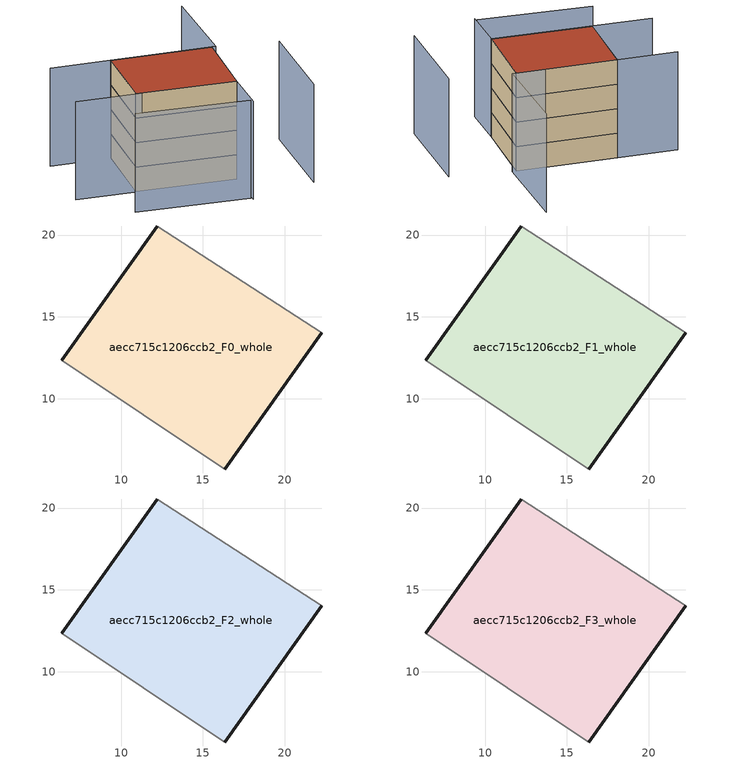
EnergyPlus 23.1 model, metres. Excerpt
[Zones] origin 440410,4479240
aecc715c1206ccb2_F0_whole
 floor ground (EU_floor_Construction): 16.34,5.71 22.24,14.04 12.21,20.55 6.39,12.37 z0
 wall outside (EU_wall_Construction): 22.24,14.04 16.34,5.71 / 6.39,12.37 12.21,20.55 z0:3
 wall adiabatic (EU_wall_Construction): 12.21,20.55 22.24,14.04 / 16.34,5.71 6.39,12.37 z0:3
aecc715c1206ccb2_F1_whole
 floor to aecc715c1206ccb2_F0_whole (EU_floor_Construction): 16.34,5.71 22.24,14.04 12.21,20.55 6.38,12.37 z3
 wall outside (EU_wall_Construction): 22.24,14.04 16.34,5.71 / 6.39,12.37 12.21,20.55 z3:6
 wall adiabatic (EU_wall_Construction): 12.21,20.55 22.24,14.04 / 16.34,5.71 6.39,12.37 z3:6
aecc715c1206ccb2_F2_whole
 floor to aecc715c1206ccb2_F1_whole (EU_floor_Construction): 16.34,5.71 22.24,14.04 12.21,20.55 6.38,12.37 z6
 wall outside (EU_wall_Construction): 22.24,14.04 16.34,5.71 / 6.39,12.37 12.21,20.55 z6:9
 wall adiabatic (EU_wall_Construction): 12.21,20.55 22.24,14.04 / 16.34,5.71 6.39,12.37 z6:9
aecc715c1206ccb2_F3_whole
 floor to aecc715c1206ccb2_F2_whole (EU_floor_Construction): 16.34,5.71 22.24,14.04 12.21,20.55 6.38,12.37 z9
 wall outside (EU_wall_Construction): 22.24,14.04 16.34,5.71 / 6.39,12.37 12.21,20.55 z9:12
 wall adiabatic (EU_wall_Construction): 12.21,20.55 22.24,14.04 / 16.34,5.71 6.39,12.37 z9:12
 roof outside (EU_roof_Construction): 22.24,14.04 16.34,5.71 6.39,12.37 12.21,20.55 z12
shading: 1.91,8.81 13.09,1.1 / 21.07,-1.57 28.26,9.1 / 0.48,16.3 16.36,5.72 / 16.36,5.72 13.05,0.76 / 29.24,23.95 22.66,13.78 / 22.66,13.78 6.17,24.46 z0:12
[Building]
EU S2 Campaign: North Axis=0; Terrain=City; Solar Distribution=FullExterior
[Site:Location]
Madrid: Latitude=40.5; Longitude=-3.5; Time Zone=1; Elevation=609
[SizingPeriod:WeatherFileDays]
AnnualSizingPeriod: Begin Month=1; Begin Day of Month=1; End Month=12; End Day of Month=31; Day of Week for Start Day=Monday; Use Weather File Daylight Saving Period=No; Use Weather File Rain and Snow Indicators=No
[MATERIAL]
EU_InternalMass_Material: Roughness=MediumRough; Thickness=0.1; Conductivity=1; Density=1800; Specific Heat=900; Thermal Absorptance=0.9; Solar Absorptance=0.7; Visible Absorptance=0.7
[MATERIAL:NOMASS] Roughness=MediumRough; Thermal Absorptance=0.9; Solar Absorptance=0.7; Visible Absorptance=0.7
Name | Thermal Resistance
EU_wall_NoMass; EU_roof_NoMass | 2.16768
EU_floor_NoMass | 1.14339
[CONSTRUCTION]
EU_wall_Construction: EU_wall_NoMass
EU_roof_Construction: EU_roof_NoMass
EU_floor_Construction: EU_floor_NoMass
EU_InternalMass_Construction: EU_InternalMass_Material
[ZONE] Type=1; Multiplier=1; Ceiling Height=autocalculate; Floor Area=autocalculate; Part of Total Floor Area=Yes
Name | Volume
aecc715c1206ccb2_F0_whole | 363.583
aecc715c1206ccb2_F1_whole; aecc715c1206ccb2_F2_whole; aecc715c1206ccb2_F3_whole | 363.582
[INTERNALMASS] Construction=EU_InternalMass_Construction; Surface Area=121.194
Name | Zone or ZoneList
aecc715c1206ccb2_F0_whole_EU_InternalMass | aecc715c1206ccb2_F0_whole
aecc715c1206ccb2_F1_whole_EU_InternalMass | aecc715c1206ccb2_F1_whole
aecc715c1206ccb2_F2_whole_EU_InternalMass | aecc715c1206ccb2_F2_whole
aecc715c1206ccb2_F3_whole_EU_InternalMass | aecc715c1206ccb2_F3_whole
[OTHEREQUIPMENT] Fuel Type=Electricity; Design Level Calculation Method=Watts/Area; Power per Zone Floor Area=1; Fraction Latent=0; Fraction Radiant=0; Fraction Lost=0; Carbon Dioxide Generation Rate=0; EndUse Subcategory=EU_Step8_InternalGains
Name | Zone or ZoneList or Space or SpaceList | Schedule
EU_Step8_InternalGain_aecc715c1206ccb2_F0_whole_f000 | aecc715c1206ccb2_F0_whole | EU_Step8_GainSchedule_aecc715c1206ccb2_F0_whole_f000
EU_Step8_InternalGain_aecc715c1206ccb2_F1_whole_f000 | aecc715c1206ccb2_F1_whole | EU_Step8_GainSchedule_aecc715c1206ccb2_F1_whole_f000
EU_Step8_InternalGain_aecc715c1206ccb2_F2_whole_f000 | aecc715c1206ccb2_F2_whole | EU_Step8_GainSchedule_aecc715c1206ccb2_F2_whole_f000
EU_Step8_InternalGain_aecc715c1206ccb2_F3_whole_f000 | aecc715c1206ccb2_F3_whole | EU_Step8_GainSchedule_aecc715c1206ccb2_F3_whole_f000
[ZONEVENTILATION:DESIGNFLOWRATE] Schedule=EU_AlwaysOn; Design Flow Rate Calculation Method=AirChanges/Hour; Air Changes per Hour=0.480546; Ventilation Type=Natural; Fan Pressure Rise=0; Fan Total Efficiency=1; Constant Term Coefficient=1; Temperature Term Coefficient=0; Velocity Term Coefficient=0; Velocity Squared Term Coefficient=0; Minimum Indoor Temperature=-100; Maximum Indoor Temperature=100; Delta Temperature=-100; Minimum Outdoor Temperature=-100; Maximum Outdoor Temperature=100; Maximum Wind Speed=40
Name | Zone or ZoneList or Space or SpaceList
EU_ConstantAir_aecc715c1206ccb2_F0_whole | aecc715c1206ccb2_F0_whole
EU_ConstantAir_aecc715c1206ccb2_F1_whole | aecc715c1206ccb2_F1_whole
EU_ConstantAir_aecc715c1206ccb2_F2_whole | aecc715c1206ccb2_F2_whole
EU_ConstantAir_aecc715c1206ccb2_F3_whole | aecc715c1206ccb2_F3_whole
[HVACTEMPLATE:THERMOSTAT] Constant Heating Setpoint=20; Constant Cooling Setpoint=50
EU_HeatOnly_aecc715c1206ccb2_F0_whole; EU_HeatOnly_aecc715c1206ccb2_F1_whole; EU_HeatOnly_aecc715c1206ccb2_F2_whole; EU_HeatOnly_aecc715c1206ccb2_F3_whole
[HVACTEMPLATE:ZONE:IDEALLOADSAIRSYSTEM] System Availability Schedule=EU_AlwaysOn; Maximum Heating Supply Air Temperature=50; Minimum Cooling Supply Air Temperature=13; Maximum Heating Supply Air Humidity Ratio=0.0156; Minimum Cooling Supply Air Humidity Ratio=0.0077; Heating Limit=NoLimit; Cooling Limit=NoLimit; Heating Availability Schedule=EU_AlwaysOn; Cooling Availability Schedule=EU_CoolingOff; Dehumidification Control Type=ConstantSensibleHeatRatio; Cooling Sensible Heat Ratio=0.7; Dehumidification Setpoint=60; Humidification Control Type=None; Humidification Setpoint=30; Outdoor Air Method=None; Outdoor Air Flow Rate per Person=0.00944; Outdoor Air Flow Rate per Zone Floor Area=0; Outdoor Air Flow Rate per Zone=0; Demand Controlled Ventilation Type=None; Outdoor Air Economizer Type=NoEconomizer; Heat Recovery Type=None; Sensible Heat Recovery Effectiveness=0.7; Latent Heat Recovery Effectiveness=0.65
Name | Template Thermostat
aecc715c1206ccb2_F0_whole | EU_HeatOnly_aecc715c1206ccb2_F0_whole
aecc715c1206ccb2_F1_whole | EU_HeatOnly_aecc715c1206ccb2_F1_whole
aecc715c1206ccb2_F2_whole | EU_HeatOnly_aecc715c1206ccb2_F2_whole
aecc715c1206ccb2_F3_whole | EU_HeatOnly_aecc715c1206ccb2_F3_whole
[SIZING:ZONE] Zone Cooling Design Supply Air Temperature Input Method=SupplyAirTemperature; Zone Cooling Design Supply Air Temperature=13; Zone Heating Design Supply Air Temperature Input Method=SupplyAirTemperature; Zone Heating Design Supply Air Temperature=50; Zone Cooling Design Supply Air Humidity Ratio=0.008; Zone Heating Design Supply Air Humidity Ratio=0.008; Cooling Design Air Flow Method=DesignDay; Cooling Design Air Flow Rate=0; Cooling Minimum Air Flow per Zone Floor Area=0.000762; Cooling Minimum Air Flow=0; Cooling Minimum Air Flow Fraction=0.2; Heating Design Air Flow Method=DesignDay; Heating Design Air Flow Rate=0; Heating Maximum Air Flow per Zone Floor Area=0.002032; Heating Maximum Air Flow=0.141576; Heating Maximum Air Flow Fraction=0.3; Account for Dedicated Outdoor Air System=No; Dedicated Outdoor Air System Control Strategy=NeutralSupplyAir; Dedicated Outdoor Air Low Setpoint Temperature for Design=autosize; Dedicated Outdoor Air High Setpoint Temperature for Design=autosize; Zone Load Sizing Method=Sensible Load Only No Latent Load; Zone Latent Cooling Design Supply Air Humidity Ratio Input Method=HumidityRatioDifference; Zone Cooling Design Supply Air Humidity Ratio Difference=0.005; Zone Latent Heating Design Supply Air Humidity Ratio Input Method=HumidityRatioDifference; Zone Humidification Design Supply Air Humidity Ratio Difference=0.005
aecc715c1206ccb2_F0_whole; aecc715c1206ccb2_F1_whole; aecc715c1206ccb2_F2_whole; aecc715c1206ccb2_F3_whole
[SCHEDULE:CONSTANT]
Name | Hourly Value
EU_AlwaysOn | 1
EU_CoolingOff | 0
[SCHEDULE:FILE] Column Number=1; Rows to Skip at Top=0; Number of Hours of Data=8760; Column Separator=Comma; Interpolate to Timestep=No; Minutes per Item=60; Adjust Schedule for Daylight Savings=Yes
Name | File
EU_Step8_GainSchedule_aecc715c1206ccb2_F0_whole_f000 | ../../schedules/aecc715c1206ccb2/aecc715c1206ccb2_F0_whole_f000_gain.csv
EU_Step8_GainSchedule_aecc715c1206ccb2_F1_whole_f000 | ../../schedules/aecc715c1206ccb2/aecc715c1206ccb2_F1_whole_f000_gain.csv
EU_Step8_GainSchedule_aecc715c1206ccb2_F2_whole_f000 | ../../schedules/aecc715c1206ccb2/aecc715c1206ccb2_F2_whole_f000_gain.csv
EU_Step8_GainSchedule_aecc715c1206ccb2_F3_whole_f000 | ../../schedules/aecc715c1206ccb2/aecc715c1206ccb2_F3_whole_f000_gain.csv
